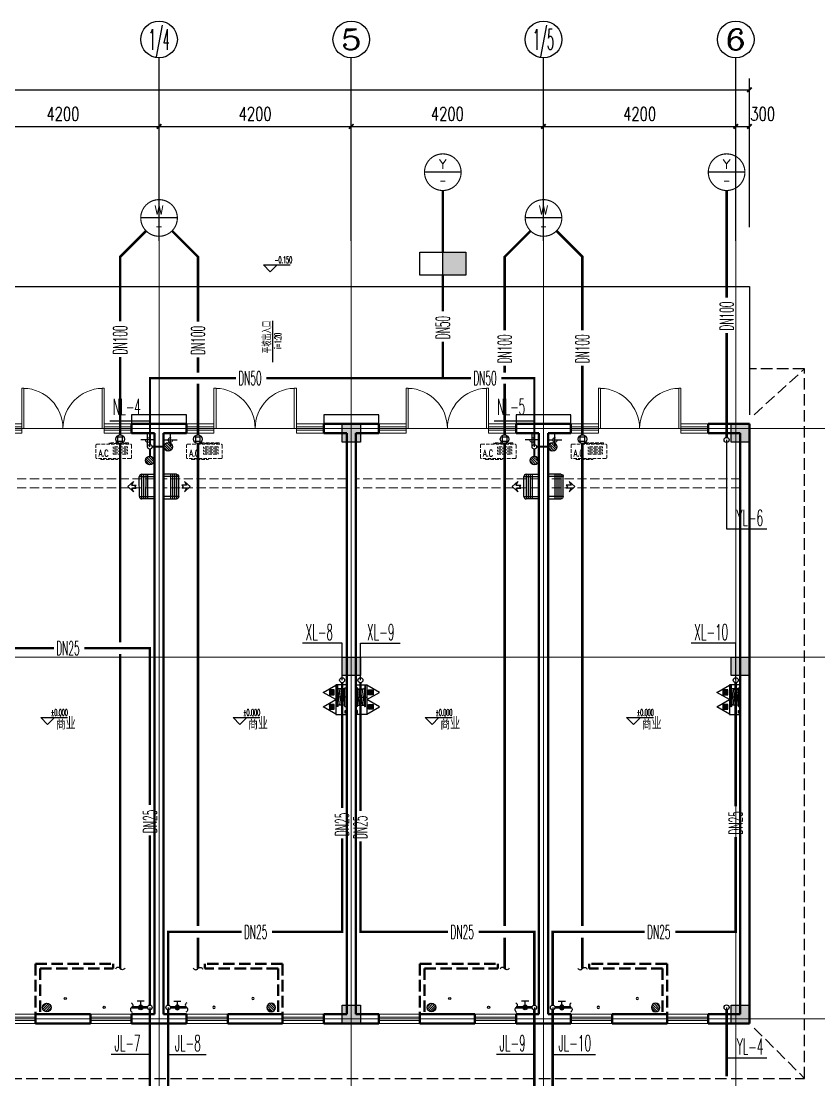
# Model space of a CAD drawing. Extents: x 1725261 to 1937680, y 860327 to 1571294.
# Drawn here: x 1834060 to 1851487, y 1143204 to 1166337 of the extents above; entities that cross this region are included whole.
import ezdxf
from ezdxf.enums import TextEntityAlignment as Align

# ---------------------------------------------------------------- set-up
doc = ezdxf.new("R2010")
doc.units = 0
doc.header["$LTSCALE"] = 1000
doc.header["$MEASUREMENT"] = 0
for name, pattern in [('__DASH', [0.35, 0.25, -0.1]), ('ACAD_ISO10W100', [18.5, 12, -3, 0.5, -3]), ('DASH', [0.35, 0.25, -0.1]), ('DOTE', [2.42, 2, -0.2, 0.02, -0.2])]:
    doc.linetypes.add(name, pattern=pattern)
for name, color, linetype in [('00-300mm尺寸保温石材一体板外包', 44, 'Continuous'), ('A-AC', 8, 'Continuous'), ('A-EQPM-MECH', 191, 'Continuous'), ('AXIS', 3, 'Continuous'), ('AXIS_TEXT', 4, 'Continuous'), ('C-AXIS(轴号)', 3, 'Continuous'), ('C-AXIS-T(字)', 7, 'Continuous'), ('DIM_ELEV', 3, 'Continuous'), ('DIM_SYMB', 3, 'Continuous'), ('DIM_不分区消火栓', 3, 'Continuous'), ('DIM_不分区给水', 3, 'Continuous'), ('DIM_凝结', 3, 'Continuous'), ('DIM_雨水', 3, 'Continuous'), ('EQUIP_不分区给水', 7, 'Continuous'), ('EQUIP_地漏', 7, 'Continuous'), ('EQUIP_污水', 7, 'Continuous'), ('EQUIP_消防', 7, 'Continuous'), ('EQUIP_灭火器', 7, 'Continuous'), ('PIPE-不分区给水', 3, 'J'), ('PIPE-凝结', 150, 'N'), ('PIPE-污水', 2, 'W'), ('PIPE-雨水', 4, 'Y'), ('PUB_TEXT', 4, 'Continuous'), ('S-COLU-HATCH', 30, 'Continuous'), ('S-COLU-LINE1', 6, 'Continuous'), ('TEXT_不分区给水', 7, 'Continuous'), ('TEXT_凝结', 7, 'Continuous'), ('TEXT_污水', 7, 'Continuous'), ('TEXT_雨水', 4, 'Continuous'), ('TWT_雨水口', 4, 'Continuous'), ('VALVE_不分区给水', 7, 'Continuous'), ('VPIPE-不分区消火栓', 1, 'X'), ('VPIPE-不分区给水', 3, 'J'), ('VPIPE-凝结', 150, 'N'), ('VPIPE-雨水', 4, 'Y'), ('卫生间', 6, 'Continuous'), ('机电标识类', 1, 'Continuous')]:
    doc.layers.add(name, color=color, linetype=linetype)
for name, color, linetype, lineweight in [('DOTE', 19, 'DOTE', 9), ('WALL', 9, 'Continuous', 40), ('WINDOW', 8, 'Continuous', 15), ('ZC', 6, 'Continuous', 40), ('平面-看线', 45, 'Continuous', 15), ('平面-空调预留孔', 8, 'Continuous', 15), ('空调', 8, 'Continuous', 13)]:
    doc.layers.add(name, color=color, linetype=linetype, lineweight=lineweight)
doc.styles.add('_TCH_AXIS', font='COMPLEX', dxfattribs={"bigfont": 'GBCBIG'})
doc.styles.add('_TCH_DIM', font='SIMPLEX.shx', dxfattribs={"width": 0.6, "oblique": 10, "bigfont": 'hztxt.shx'})
doc.styles.add('_TCH_DIM_T3', font='SIMPLEX', dxfattribs={"width": 0.705882, "bigfont": 'GBCBIG'})
doc.styles.add('_TWT_CIRCLE', font='COMPLEX', dxfattribs={"width": 1.1, "height": 3.5, "bigfont": 'HZTXT'})
doc.styles.add('_TWT_PIPEDN', font='SIMPLEX.shx', dxfattribs={"width": 0.6, "oblique": 10, "height": 3, "bigfont": 'HZTXT.shx'})
doc.styles.add('_TWT_SERIAL', font='simplex.shx', dxfattribs={"width": 0.6, "oblique": 10, "height": 3.5, "bigfont": 'aadri.shx'})
doc.styles.add('COMPLEX', font='COMPLEX')
doc.styles.get("Standard").update_dxf_attribs({"font": 'gbenor.shx', "bigfont": 'gbcbig.shx'})
doc.linetypes.add('J', pattern='A,3,-0.2,["J",Standard,S=0.25,R=0,X=-0.1,Y=-0.115],-0.2', length=3.4)
doc.linetypes.add('N', pattern='A,3,-0.2,["N",Standard,S=0.25,R=0,X=-0.1,Y=-0.115],-0.2', length=3.4)
doc.linetypes.add('W', pattern='A,3,-0.2,["W",Standard,S=0.25,R=0,X=-0.1,Y=-0.115],-0.2', length=3.4)
doc.linetypes.add('X', pattern='A,3,-0.2,["X",Standard,S=0.25,R=0,X=-0.1,Y=-0.115],-0.25', length=3.45)
doc.linetypes.add('Y', pattern='A,2,-0.2,["Y",Standard,S=0.4,R=0,X=-0.1,Y=-0.115],-0.35', length=2.55)
doc.dimstyles.new('_TCH_ARCH&&100', dxfattribs={"dimtxt": 297.5, "dimasz": 100, "dimexe": 250, "dimexo": 300, "dimgap": 126.25, "dimtad": 1, "dimdec": 0, "dimzin": 0, "dimdsep": 46, "dimtxsty": '_TCH_DIM_T3', "dimblk": 'ARCHTICK', "dimcen": 0.09, "dimclrt": 7, "dimazin": 2, "dimtfac": 1, "dimtdec": 0, "dimtix": 1, "dimtmove": 2, "dimatfit": 3, "dimfxl": 0, "dimtolj": 1, "dimtzin": 0, "dimarcsym": 0})

# ---------------------------------------------------------------- blocks, each defined once
blk = doc.blocks.new('A$C4674339A')
for p, q in [((650, 0), (0, 0)), ((0, 0), (0, -240)), ((64, -38), (64, 0)), ((270, 0), (270, -240)), ((473, -38), (473, 0)), ((560, -37), (560, 0)), ((618, 0), (618, -37)), ((650, -240), (650, 0)), ((6, -185), (0, -185)), ((0, -185), (0, -220)), ((0, -220), (6, -220)), ((6, -220), (6, -185)), ((10, -191), (6, -191)), ((6, -191), (6, -215)), ((6, -215), (10, -215)), ((10, -215), (10, -191)), ((10, -204), (10, -202)), ((10, -202), (479, -202)), ((479, -204), (10, -204)), ((472, -38), (64, -38)), ((68, -191), (68, -201)), ((92, -191), (68, -191)), ((92, -38), (92, -191)), ((449, -114), (92, -66)), ((449, -153), (92, -105)), ((449, -191), (92, -142)), ((92, -191), (449, -191)), ((449, -81), (133, -38)), ((449, -38), (449, -191)), ((449, -191), (473, -191)), ((473, -191), (473, -201)), ((479, -202), (479, -204)), ((618, -37), (560, -37)), ((0, -240), (650, -240))]:
    blk.add_line(p, q)
blk = doc.blocks.new('A$C0D704E5B')
at = {"layer": 'EQUIP_消防', "xscale": -1, "rotation": 90}
blk.add_blockref('A$C4674339A', (0, 0), dxfattribs=at)
blk = doc.blocks.new('jhyrhjytrht')
at = {"layer": '00-300mm尺寸保温石材一体板外包', "color": 0, "ltscale": 3}
blk.add_lwpolyline([(265849, -63775), (264649, -63775), (264649, -63975), (265849, -63975)], close=True, dxfattribs=at)
blk = doc.blocks.new('QER5Y5WE3')
for p, q in [((-194, 188), (-1, 388)), ((72, 389), (-156, 153)), ((292, -73), (-90, 296)), ((321, -43), (-61, 326)), ((360, -17), (-29, 359)), ((389, 14), (0, 389)), ((72, 389), (387, 86)), ((236, 408), (404, 419)), ((326, 383), (236, 408)), ((326, 383), (253, 308)), ((297, 307), (253, 308)), ((299, 264), (297, 307)), ((372, 340), (299, 264)), ((399, 251), (372, 340)), ((399, 251), (404, 419)), ((194, -188), (-194, 188)), ((387, 86), (159, -151)), ((388, 13), (194, -188))]:
    blk.add_line(p, q)
for centre, start, end in [((36, 352), 46.0154, 136.0154), ((351, 49), 316.0154, 46.0154)]:
    blk.add_arc(centre, 51.3, start, end)
blk = doc.blocks.new('GSDFD')
at = {"layer": '机电标识类', "color": 250, "linetype": 'DASH', "ltscale": 400}
for p, q in [((14683876, 6457939), (14683876, 6458239)), ((14683726, 6458089), (14684026, 6458089))]:
    blk.add_line(p, q, dxfattribs=at)
at = {"layer": '空调', "color": 1, "linetype": 'DASH'}
blk.add_circle((14683876, 6458089), 50, dxfattribs=at)
blk = doc.blocks.new('gsergvr')
at = {"layer": '平面-空调预留孔', "linetype": 'DASH', "ltscale": 0.3}
for p, q in [((34075, 17176), (34075, 17166)), ((34085, 17156), (34438, 17156)), ((34448, 17166), (34448, 17176))]:
    blk.add_line(p, q, dxfattribs=at)
blk.add_lwpolyline([(34729, 17176), (33989, 17176, -0.414214), (33969, 17196), (33969, 17466, -0.414214), (33989, 17486), (34729, 17486, -0.414214), (34749, 17466), (34749, 17196, -0.414214)], format="xyb", close=True, dxfattribs=at)
for points in [[(34679, 17515), (34260, 17515), (34260, 17500), (34679, 17500)], [(34658, 17428), (34343, 17428), (34343, 17399), (34658, 17399)], [(34658, 17362), (34343, 17362), (34343, 17333), (34658, 17333)], [(34658, 17296), (34343, 17296), (34343, 17267), (34658, 17267)]]:
    blk.add_lwpolyline(points, close=True, dxfattribs=at)
for centre, start, end in [((34085, 17166), 180, 270), ((34438, 17166), 270, 0)]:
    blk.add_arc(centre, 10, start, end, dxfattribs=at)
at = {"layer": '平面-空调预留孔', "linetype": 'DASH', "ltscale": 0.3, "style": '_TCH_DIM', "width": 0.705882}
blk.add_text('A.C', height=146.9, dxfattribs=at).set_placement((34028, 17216))
blk = doc.blocks.new('1241241')
at = {"layer": 'WALL', "color": 251, "linetype": '__DASH'}
for p, q in [((1100, 2600), (0, 2600)), ((0, 2500), (0, 2600)), ((1100, 2600), (1100, 900)), ((1000, 2500), (0, 2500)), ((1000, 2500), (1000, 900)), ((1100, 900), (1000, 900))]:
    blk.add_line(p, q, dxfattribs=at)
blk = doc.blocks.new('1243123421321')
at = {"layer": 'S-COLU-HATCH'}
h = blk.add_hatch(color=8, dxfattribs=at)
h.dxf.hatch_style = 1
h.paths.add_polyline_path([(-8900, 13100), (-8500, 13100), (-8500, 12700), (-8900, 12700)])
h = blk.add_hatch(color=8, dxfattribs=at)
h.dxf.hatch_style = 1
h.paths.add_polyline_path([(-400, 13100), (0, 13100), (0, 12700), (-400, 12700)])
h = blk.add_hatch(color=8, dxfattribs=at)
h.dxf.hatch_style = 1
h.paths.add_polyline_path([(-8900, 8000), (-8500, 8000), (-8500, 7600), (-8900, 7600)])
h = blk.add_hatch(color=8, dxfattribs=at)
h.dxf.hatch_style = 1
h.paths.add_polyline_path([(-400, 8000), (0, 8000), (0, 7600), (-400, 7600)])
h = blk.add_hatch(color=8, dxfattribs=at)
h.dxf.hatch_style = 1
h.paths.add_polyline_path([(-8900, 400), (-8500, 400), (-8500, 0), (-8900, 0)])
h = blk.add_hatch(color=8, dxfattribs=at)
h.dxf.hatch_style = 1
h.paths.add_polyline_path([(-400, 400), (0, 400), (0, 0), (-400, 0)])
at = {"layer": 'S-COLU-LINE1', "color": 8}
for points in [[(-8900, 13100), (-8500, 13100), (-8500, 12700), (-8900, 12700)], [(-400, 13100), (0, 13100), (0, 12700), (-400, 12700)], [(-8900, 8000), (-8500, 8000), (-8500, 7600), (-8900, 7600)], [(-400, 8000), (0, 8000), (0, 7600), (-400, 7600)], [(-8900, 400), (-8500, 400), (-8500, 0), (-8900, 0)], [(-400, 400), (0, 400), (0, 0), (-400, 0)]]:
    blk.add_lwpolyline(points, close=True, dxfattribs=at)
blk = doc.blocks.new('_ArchTick')
at = {"color": 0, "linetype": 'ByBlock', "const_width": 0.4}
blk.add_lwpolyline([(-0.5, -0.5), (0.5, 0.5)], dxfattribs=at)
blk = doc.blocks.new('*D55')
at = {"layer": 'AXIS', "color": 0, "lineweight": -2}
for p, q in [((1807172, 1161837), (1807172, 1165087)), ((1849972, 1161837), (1849972, 1165087)), ((1807172, 1164837), (1849972, 1164837))]:
    blk.add_line(p, q, dxfattribs=at)
at = {"layer": 'Defpoints', "color": 0}
for p in [(1849972, 1164837), (1807172, 1161537), (1849972, 1161537)]:
    blk.add_point(p, dxfattribs=at)
at = {"layer": 'AXIS', "color": 0, "lineweight": -2, "xscale": 100, "yscale": 100, "zscale": 100, "rotation": 180}
blk.add_blockref('_ArchTick', (1807172, 1164837), dxfattribs=at)
at = {"layer": 'AXIS', "color": 0, "lineweight": -2, "xscale": 100, "yscale": 100, "zscale": 100}
blk.add_blockref('_ArchTick', (1849972, 1164837), dxfattribs=at)
at = {"layer": 'AXIS', "color": 7, "insert": (1828572, 1165112), "char_height": 297.5, "attachment_point": 5, "style": '_TCH_DIM_T3'}
blk.add_mtext('\\A1;42800', dxfattribs=at)
blk = doc.blocks.new('*D63')
at = {"layer": 'AXIS', "color": 0, "lineweight": -2}
for p, q in [((1832872, 1161837), (1832872, 1164287)), ((1837072, 1161837), (1837072, 1164287)), ((1832872, 1164037), (1837072, 1164037))]:
    blk.add_line(p, q, dxfattribs=at)
at = {"layer": 'Defpoints', "color": 0}
for p in [(1837072, 1164037), (1832872, 1161537), (1837072, 1161537)]:
    blk.add_point(p, dxfattribs=at)
at = {"layer": 'AXIS', "color": 0, "lineweight": -2, "xscale": 100, "yscale": 100, "zscale": 100, "rotation": 180}
blk.add_blockref('_ArchTick', (1832872, 1164037), dxfattribs=at)
at = {"layer": 'AXIS', "color": 0, "lineweight": -2, "xscale": 100, "yscale": 100, "zscale": 100}
blk.add_blockref('_ArchTick', (1837072, 1164037), dxfattribs=at)
at = {"layer": 'AXIS', "color": 7, "insert": (1834972, 1164312), "char_height": 297.5, "attachment_point": 5, "style": '_TCH_DIM_T3'}
blk.add_mtext('\\A1;4200', dxfattribs=at)
blk = doc.blocks.new('*D64')
at = {"layer": 'AXIS', "color": 0, "lineweight": -2}
for p, q in [((1837072, 1161837), (1837072, 1164287)), ((1841272, 1161837), (1841272, 1164287)), ((1837072, 1164037), (1841272, 1164037))]:
    blk.add_line(p, q, dxfattribs=at)
at = {"layer": 'Defpoints', "color": 0}
for p in [(1841272, 1164037), (1837072, 1161537), (1841272, 1161537)]:
    blk.add_point(p, dxfattribs=at)
at = {"layer": 'AXIS', "color": 0, "lineweight": -2, "xscale": 100, "yscale": 100, "zscale": 100, "rotation": 180}
blk.add_blockref('_ArchTick', (1837072, 1164037), dxfattribs=at)
at = {"layer": 'AXIS', "color": 0, "lineweight": -2, "xscale": 100, "yscale": 100, "zscale": 100}
blk.add_blockref('_ArchTick', (1841272, 1164037), dxfattribs=at)
at = {"layer": 'AXIS', "color": 7, "insert": (1839172, 1164312), "char_height": 297.5, "attachment_point": 5, "style": '_TCH_DIM_T3'}
blk.add_mtext('\\A1;4200', dxfattribs=at)
blk = doc.blocks.new('*D65')
at = {"layer": 'AXIS', "color": 0, "lineweight": -2}
for p, q in [((1841272, 1161837), (1841272, 1164287)), ((1845472, 1161837), (1845472, 1164287)), ((1841272, 1164037), (1845472, 1164037))]:
    blk.add_line(p, q, dxfattribs=at)
at = {"layer": 'Defpoints', "color": 0}
for p in [(1845472, 1164037), (1841272, 1161537), (1845472, 1161537)]:
    blk.add_point(p, dxfattribs=at)
at = {"layer": 'AXIS', "color": 0, "lineweight": -2, "xscale": 100, "yscale": 100, "zscale": 100, "rotation": 180}
blk.add_blockref('_ArchTick', (1841272, 1164037), dxfattribs=at)
at = {"layer": 'AXIS', "color": 0, "lineweight": -2, "xscale": 100, "yscale": 100, "zscale": 100}
blk.add_blockref('_ArchTick', (1845472, 1164037), dxfattribs=at)
at = {"layer": 'AXIS', "color": 7, "insert": (1843372, 1164312), "char_height": 297.5, "attachment_point": 5, "style": '_TCH_DIM_T3'}
blk.add_mtext('\\A1;4200', dxfattribs=at)
blk = doc.blocks.new('*D66')
at = {"layer": 'AXIS', "color": 0, "lineweight": -2}
for p, q in [((1845472, 1161837), (1845472, 1164287)), ((1849672, 1161837), (1849672, 1164287)), ((1845472, 1164037), (1849672, 1164037))]:
    blk.add_line(p, q, dxfattribs=at)
at = {"layer": 'Defpoints', "color": 0}
for p in [(1849672, 1164037), (1845472, 1161537), (1849672, 1161537)]:
    blk.add_point(p, dxfattribs=at)
at = {"layer": 'AXIS', "color": 0, "lineweight": -2, "xscale": 100, "yscale": 100, "zscale": 100, "rotation": 180}
blk.add_blockref('_ArchTick', (1845472, 1164037), dxfattribs=at)
at = {"layer": 'AXIS', "color": 0, "lineweight": -2, "xscale": 100, "yscale": 100, "zscale": 100}
blk.add_blockref('_ArchTick', (1849672, 1164037), dxfattribs=at)
at = {"layer": 'AXIS', "color": 7, "insert": (1847572, 1164312), "char_height": 297.5, "attachment_point": 5, "style": '_TCH_DIM_T3'}
blk.add_mtext('\\A1;4200', dxfattribs=at)
blk = doc.blocks.new('*D67')
at = {"layer": 'AXIS', "color": 0, "lineweight": -2}
for p, q in [((1849672, 1161837), (1849672, 1164287)), ((1849972, 1161837), (1849972, 1164287)), ((1849672, 1164037), (1849972, 1164037))]:
    blk.add_line(p, q, dxfattribs=at)
at = {"layer": 'Defpoints', "color": 0}
for p in [(1849972, 1164037), (1849672, 1161537), (1849972, 1161537)]:
    blk.add_point(p, dxfattribs=at)
at = {"layer": 'AXIS', "color": 0, "lineweight": -2, "xscale": 100, "yscale": 100, "zscale": 100, "rotation": 180}
blk.add_blockref('_ArchTick', (1849672, 1164037), dxfattribs=at)
at = {"layer": 'AXIS', "color": 0, "lineweight": -2, "xscale": 100, "yscale": 100, "zscale": 100}
blk.add_blockref('_ArchTick', (1849972, 1164037), dxfattribs=at)
at = {"layer": 'AXIS', "color": 7, "insert": (1850261, 1164312), "char_height": 297.5, "attachment_point": 5, "style": '_TCH_DIM_T3'}
blk.add_mtext('\\A1;300', dxfattribs=at)
blk = doc.blocks.new('$TwtSys$00000141')
for p, q in [((-94, 8), (-10, 92)), ((-94, 8), (-10, 92)), ((-87, -35), (35, 87)), ((-87, -35), (35, 87)), ((-66, -66), (66, 66)), ((-66, -66), (66, 66)), ((-32, -87), (88, 33)), ((-32, -87), (88, 33)), ((11, -92), (92, -11)), ((11, -92), (92, -11))]:
    blk.add_line(p, q)
blk.add_circle((0, 0), 94)
blk.add_circle((0, 0), 94)
blk = doc.blocks.new('$TwtSys$00000147')
blk.add_circle((0, 0, 0), 25)
blk = doc.blocks.new('$TwtSys$00000132')
at = {"elevation": 0}
blk.add_lwpolyline([(7, -101, -0.575183), (0, 0, 0.604745), (-11, 101, 16.924828)], format="xyb", dxfattribs=at)
blk = doc.blocks.new('$TwtSys$00000136')
at = {"elevation": 0}
blk.add_lwpolyline([(-51, 45), (51, 45), (51, -49), (-51, -49)], close=True, dxfattribs=at)
blk.add_circle((0, 0, 0), 93.8)
blk = doc.blocks.new('$VALVE$00000497')
for p, q in [((78, 138), (-78, 138)), ((0, 50), (0, 138))]:
    blk.add_line(p, q)
at = {"const_width": 49.6}
blk.add_lwpolyline([(25, 0, 1), (-25, 0, 1)], format="xyb", close=True, dxfattribs=at)
blk.add_circle((0, 0), 50)
blk = doc.blocks.new('$TwtSys$00000546')
h = blk.add_hatch()
h.set_pattern_fill('ANSI31', color=256, scale=200, style=0)
h.set_pattern_definition([(45, (-38543.802, -6670.83), (-17.67767, 17.67767), [])])
h.paths.add_polyline_path([(-65, 174), (65, 174), (65, 44), (-65, 44)])
for points in [[(0, 344), (-198, 0), (198, 0)], [(-65, 174), (65, 174), (65, 44), (-65, 44)]]:
    blk.add_lwpolyline(points, close=True)
blk = doc.blocks.new('$DorLib2D$00000002')
for p, q in [((-0.5, 0), (-0.5, 0.4875)), ((-0.475, 0.4875), (-0.5, 0.4875)), ((-0.475, 0), (-0.475, 0.4875)), ((0.475, 0), (0.475, 0.4875)), ((0.475, 0.4875), (0.5, 0.4875)), ((0.5, 0), (0.5, 0.4875)), ((-0.5, 0), (-0.475, 0)), ((0.5, 0), (0.475, 0))]:
    blk.add_line(p, q)
at = {"lineweight": 13}
for centre, start, end in [((-0.4875, 0), 0, 88.53072), ((0.4875, 0), 91.46928, 180)]:
    blk.add_arc(centre, 0.4875, start, end, dxfattribs=at)
blk = doc.blocks.new('$WINLIB2D$00000001')
at = {"color": 0}
for points in [[(-0.5, 0.5), (-0.5, -0.5)], [(-0.5, 0.5), (0.5, 0.5)], [(0.5, -0.5), (0.5, 0.5)], [(0.5, 0.167), (-0.5, 0.167)], [(0.5, -0.167), (-0.5, -0.167)], [(-0.5, -0.5), (0.5, -0.5)]]:
    blk.add_lwpolyline(points, dxfattribs=at)
blk = doc.blocks.new('_AXISO')
blk.add_circle((0, 0), 0.5)
at = {"layer": 'AXIS_TEXT', "style": 'COMPLEX', "width": 1.041667}
blk.add_attdef('A', text='', height=0.56, dxfattribs=at).set_placement((-0.25, -0.28), (0.25, -0.28), align=Align.FIT)
blk = doc.blocks.new('$TwtSys$00000424')
for p, q in [((-500, 250), (500, 250)), ((-500, -250), (-500, 250)), ((0, -250), (0, 250)), ((500, 250), (500, -250)), ((500, -250), (-500, -250))]:
    blk.add_line(p, q)
blk.add_solid([(0, 250), (500, 250), (0, -250), (500, -250)])

msp = doc.modelspace()

# ---------------------------------------------------------------- hatches: boundary and pattern name
at = {"layer": 'DIM_SYMB'}
msp.add_hatch(color=8, dxfattribs=at).paths.add_polyline_path([(1839556.9, 1159791.8), (1839556.9, 1159641.8), (1839536.9, 1159641.8)])
at = {"layer": 'PIPE-不分区给水'}
for points in [[(1836872.2, 1152636.9), (1836872.2, 1152664.4), (1836899.7, 1152664.4)], [(1836872.2, 1152636.9), (1836899.7, 1152636.9), (1836899.7, 1152664.4)], [(1837272.2, 1146436.9), (1837244.7, 1146436.9), (1837244.7, 1146464.4)], [(1837272.2, 1146436.9), (1837272.2, 1146464.4), (1837244.7, 1146464.4)], [(1845272.2, 1146436.9), (1845299.7, 1146436.9), (1845299.7, 1146464.4)], [(1845272.2, 1146436.9), (1845272.2, 1146464.4), (1845299.7, 1146464.4)], [(1845672.2, 1146436.9), (1845644.7, 1146436.9), (1845644.7, 1146464.4)], [(1845672.2, 1146436.9), (1845672.2, 1146464.4), (1845644.7, 1146464.4)], [(1841072.2, 1146436.9), (1841099.7, 1146436.9), (1841099.7, 1146409.4)], [(1841072.2, 1146436.9), (1841072.2, 1146409.4), (1841099.7, 1146409.4)], [(1841472.2, 1146436.9), (1841444.7, 1146436.9), (1841444.7, 1146409.4)], [(1841472.2, 1146436.9), (1841472.2, 1146409.4), (1841444.7, 1146409.4)], [(1849672.2, 1146436.9), (1849699.7, 1146436.9), (1849699.7, 1146409.4)], [(1849672.2, 1146436.9), (1849672.2, 1146409.4), (1849699.7, 1146409.4)]]:
    msp.add_hatch(color=256, dxfattribs=at).paths.add_polyline_path(points)
at = {"layer": 'PIPE-凝结'}
for points in [[(1836872.2, 1158536.9), (1836849.7, 1158536.9), (1836849.7, 1158559.4)], [(1836872.2, 1158536.9), (1836872.2, 1158559.4), (1836849.7, 1158559.4)], [(1845272.2, 1158536.9), (1845294.7, 1158536.9), (1845294.7, 1158559.4)], [(1845272.2, 1158536.9), (1845272.2, 1158559.4), (1845294.7, 1158559.4)]]:
    msp.add_hatch(color=256, dxfattribs=at).paths.add_polyline_path(points)
at = {"layer": 'PIPE-污水'}
for points in [[(1836222.5, 1161187), (1836203.1, 1161206.4), (1836195, 1161198.4)], [(1836222.5, 1161187), (1836195, 1161187), (1836195, 1161198.4)], [(1837922, 1161187.8), (1837941.4, 1161207.3), (1837949.5, 1161199.2)], [(1837922, 1161187.8), (1837949.5, 1161187.8), (1837949.5, 1161199.2)], [(1844622.5, 1161187), (1844603.1, 1161206.4), (1844595, 1161198.4)], [(1844622.5, 1161187), (1844595, 1161187), (1844595, 1161198.4)], [(1846322, 1161187.8), (1846341.4, 1161207.3), (1846349.5, 1161199.2)], [(1846322, 1161187.8), (1846349.5, 1161187.8), (1846349.5, 1161199.2)]]:
    msp.add_hatch(color=256, dxfattribs=at).paths.add_polyline_path(points)

# ---------------------------------------------------------------- linework, layer by layer
at = {"layer": '00-300mm尺寸保温石材一体板外包', "color": 8, "ltscale": 3, "const_width": 0.001}
for points in [[(1849072.2, 1144436.9), (1849072.2, 1144336.9), (1850072.2, 1144336.9), (1850072.2, 1157536.9), (1850072.2, 1157736.9), (1849072.2, 1157736.9), (1849072.2, 1157536.9)], [(1834372.2, 1144436.9), (1834372.2, 1144336.9), (1835572.2, 1144336.9), (1835572.2, 1144436.9)], [(1836472.2, 1144436.9), (1836472.2, 1144336.9), (1837672.2, 1144336.9), (1837672.2, 1144436.9)], [(1838572.2, 1144436.9), (1838572.2, 1144336.9), (1839772.2, 1144336.9), (1839772.2, 1144436.9)], [(1840672.2, 1144436.9), (1840672.2, 1144336.9), (1841872.2, 1144336.9), (1841872.2, 1144436.9)], [(1842772.2, 1144436.9), (1842772.2, 1144336.9), (1843972.2, 1144336.9), (1843972.2, 1144436.9)], [(1844872.2, 1144436.9), (1844872.2, 1144336.9), (1846072.2, 1144336.9), (1846072.2, 1144436.9)], [(1846972.2, 1144436.9), (1846972.2, 1144336.9), (1848172.2, 1144336.9), (1848172.2, 1144436.9)]]:
    msp.add_lwpolyline(points, dxfattribs=at)
at = {"layer": 'A-EQPM-MECH', "color": 8}
msp.add_lwpolyline([(1807372.2, 1152736.9), (1807372.2, 1155536.9), (1829572.2, 1155536.9), (1829572.2, 1160536.9), (1849972.2, 1160536.9), (1849972.2, 1157736.9)], dxfattribs=at)
at = {"layer": 'C-AXIS(轴号)'}
for p, q in [((1837072.2, 1161536.9), (1837072.2, 1165536.9)), ((1841272.2, 1161536.9), (1841272.2, 1165536.9)), ((1845472.2, 1161536.9), (1845472.2, 1165536.9)), ((1849672.2, 1161536.9), (1849672.2, 1165536.9))]:
    msp.add_line(p, q, dxfattribs=at)
at = {"layer": 'DIM_ELEV', "color": 8}
for p, q in [((1839502.6, 1160861.9), (1839352.6, 1161011.9)), ((1839352.6, 1161011.9), (1839937.2, 1161011.9)), ((1839502.6, 1160861.9), (1839652.6, 1161011.9)), ((1834638.5, 1150969.8), (1834488.5, 1151119.8)), ((1834488.5, 1151119.8), (1835073.1, 1151119.8)), ((1834638.5, 1150969.8), (1834788.5, 1151119.8)), ((1838838.5, 1150969.8), (1838688.5, 1151119.8)), ((1838688.5, 1151119.8), (1839273.1, 1151119.8)), ((1838838.5, 1150969.8), (1838988.5, 1151119.8)), ((1843038.5, 1150969.8), (1842888.5, 1151119.8)), ((1842888.5, 1151119.8), (1843473.1, 1151119.8)), ((1843038.5, 1150969.8), (1843188.5, 1151119.8)), ((1847438.5, 1150969.8), (1847288.5, 1151119.8)), ((1847288.5, 1151119.8), (1847873.1, 1151119.8)), ((1847438.5, 1150969.8), (1847588.5, 1151119.8))]:
    msp.add_line(p, q, dxfattribs=at)
at = {"layer": 'DIM_SYMB', "color": 8}
msp.add_lwpolyline([(1839556.9, 1158883.6), (1839556.9, 1159791.8)], dxfattribs=at)
at = {"layer": 'DIM_不分区消火栓'}
for p, q in [((1841072.2, 1152744.4), (1840204.6, 1152744.4)), ((1841072.2, 1151936.9), (1841072.2, 1152744.4)), ((1841472.2, 1151936.9), (1841472.2, 1152744.4)), ((1841472.2, 1152744.4), (1842339.9, 1152744.4)), ((1849672.2, 1152744.4), (1848697, 1152744.4)), ((1849672.2, 1151936.9), (1849672.2, 1152744.4))]:
    msp.add_line(p, q, dxfattribs=at)
at = {"layer": 'DIM_不分区给水'}
for p, q in [((1836872.2, 1144786.9), (1836872.2, 1143761)), ((1837272.2, 1144786.9), (1837272.2, 1143761)), ((1845272.2, 1144786.9), (1845272.2, 1143761)), ((1845672.2, 1144786.9), (1845672.2, 1143761)), ((1836872.2, 1143761), (1836029.6, 1143761)), ((1837272.2, 1143761), (1838101.1, 1143761)), ((1845272.2, 1143761), (1844442.8, 1143761)), ((1845672.2, 1143761), (1846607, 1143761))]:
    msp.add_line(p, q, dxfattribs=at)
at = {"layer": 'DIM_凝结'}
for p, q in [((1836872.2, 1157597.3), (1835994.2, 1157597.3)), ((1836872.2, 1157036.9), (1836872.2, 1157597.3)), ((1845272.2, 1157597.3), (1844391.1, 1157597.3)), ((1845272.2, 1157036.9), (1845272.2, 1157597.3))]:
    msp.add_line(p, q, dxfattribs=at)
at = {"layer": 'DIM_雨水'}
for p, q in [((1843672.2, 1163036.9), (1842872.2, 1163036.9)), ((1849872.2, 1163036.9), (1849072.2, 1163036.9)), ((1837472.2, 1162036.9), (1836672.2, 1162036.9)), ((1845872.2, 1162036.9), (1845072.2, 1162036.9)), ((1849472.2, 1157186.9), (1849472.2, 1155241.1)), ((1849472.2, 1155241.1), (1850348.1, 1155241.1)), ((1849472.2, 1144786.9), (1849472.2, 1143684.6)), ((1849472.2, 1143684.6), (1850348.1, 1143684.6))]:
    msp.add_line(p, q, dxfattribs=at)
at = {"layer": 'DIM_雨水', "const_width": 25}
for points in [[(1843672.2, 1163036.9, 1), (1842872.2, 1163036.9, 1)], [(1849872.2, 1163036.9, 1), (1849072.2, 1163036.9, 1)], [(1837472.2, 1162036.9, 1), (1836672.2, 1162036.9, 1)], [(1845872.2, 1162036.9, 1), (1845072.2, 1162036.9, 1)]]:
    msp.add_lwpolyline(points, format="xyb", close=True, dxfattribs=at)
at = {"layer": 'DOTE', "linetype": 'ACAD_ISO10W100', "ltscale": 100}
for p, q in [((1837072.2, 1161536.9), (1837072.2, 1142236.9)), ((1841272.2, 1161536.9), (1841272.2, 1142236.9)), ((1845472.2, 1161536.9), (1845472.2, 1142236.9)), ((1849672.2, 1161536.9), (1849672.2, 1142236.9)), ((1851972.2, 1157436.9), (1805372.2, 1157436.9)), ((1851972.2, 1152436.9), (1805372.2, 1152436.9)), ((1805372.2, 1144536.9), (1851972.2, 1144536.9))]:
    msp.add_line(p, q, dxfattribs=at)
at = {"layer": 'PIPE-不分区给水', "const_width": 55}
for points in [[(1834775.9, 1152636.9), (1832927.2, 1152636.9)], [(1836872.2, 1152636.9), (1835443.1, 1152636.9)], [(1836872.2, 1152636.9), (1836872.2, 1149211.5)], [(1841072.2, 1151881.9), (1841072.2, 1149146.5)], [(1841472.2, 1151881.9), (1841472.2, 1149081.5)], [(1849672.2, 1151881.9), (1849672.2, 1149179.2)], [(1836872.2, 1148544.4), (1836872.2, 1144836.9)], [(1849672.2, 1148512), (1849672.2, 1146436.9)], [(1841072.2, 1148479.3), (1841072.2, 1146436.9)], [(1841472.2, 1148414.3), (1841472.2, 1146436.9)], [(1837272.2, 1144836.9), (1837272.2, 1146436.9)], [(1838876.3, 1146436.9), (1837272.2, 1146436.9)], [(1841072.2, 1146436.9), (1839543.4, 1146436.9)], [(1841472.2, 1146436.9), (1843388.8, 1146436.9)], [(1844055.9, 1146436.9), (1845272.2, 1146436.9)], [(1845272.2, 1144836.9), (1845272.2, 1146436.9)], [(1845672.2, 1144836.9), (1845672.2, 1146436.9)], [(1847684.4, 1146436.9), (1845672.2, 1146436.9)], [(1849672.2, 1146436.9), (1848351.6, 1146436.9)], [(1836822.2, 1144786.9), (1836472.2, 1144786.9)], [(1836872.2, 1144736.9), (1836872.2, 1142436.9)], [(1837272.2, 1144736.9), (1837272.2, 1142936.9)], [(1837322.2, 1144786.9), (1837672.2, 1144786.9)], [(1845222.2, 1144786.9), (1844872.2, 1144786.9)], [(1845272.2, 1144736.9), (1845272.2, 1142936.9)], [(1845672.2, 1144736.9), (1845672.2, 1142436.9)], [(1845722.2, 1144786.9), (1846072.2, 1144786.9)]]:
    msp.add_lwpolyline(points, dxfattribs=at)
at = {"layer": 'PIPE-凝结', "const_width": 45}
for points in [[(1843272.2, 1159999), (1843272.2, 1160786.9)], [(1843272.2, 1158536.9), (1843272.2, 1159335)], [(1836872.2, 1157086.9), (1836872.2, 1158536.9)], [(1836872.2, 1158536.9), (1838752.3, 1158536.9)], [(1839416.3, 1158536.9), (1843272.2, 1158536.9)], [(1843272.2, 1158536.9), (1843887.3, 1158536.9)], [(1844551.3, 1158536.9), (1845272.2, 1158536.9)], [(1845272.2, 1157086.9), (1845272.2, 1158536.9)], [(1836872.2, 1156986.9), (1836872.2, 1156830.9)], [(1836922.2, 1157036.9), (1837178.2, 1157036.9)], [(1845272.2, 1156986.9), (1845272.2, 1156830.9)], [(1845322.2, 1157036.9), (1845578.2, 1157036.9)]]:
    msp.add_lwpolyline(points, dxfattribs=at)
at = {"layer": 'PIPE-污水', "const_width": 55}
for points in [[(1836789.6, 1161753.9), (1836222.5, 1161187)], [(1837355.5, 1161754.5), (1837922, 1161187.8)], [(1845189.6, 1161753.9), (1844622.5, 1161187)], [(1845755.5, 1161754.5), (1846322, 1161187.8)], [(1836222.5, 1159775.3), (1836222.5, 1161187)], [(1837922, 1159767.4), (1837922, 1161187.8)], [(1844622.5, 1159582.7), (1844622.5, 1161187)], [(1846322, 1159583.1), (1846322, 1161187.8)], [(1836222.5, 1157298.4), (1836222.5, 1159001.6)], [(1837922, 1158659.4), (1837922, 1158993.8)], [(1844622.5, 1158659.4), (1844622.5, 1158809)], [(1846322, 1157298.4), (1846322, 1158809.4)], [(1837922, 1157298.4), (1837922, 1158414.4)], [(1844622.5, 1157298.4), (1844622.5, 1158414.4)], [(1836222.5, 1152764.4), (1836222.5, 1157110.9)], [(1837922, 1146564.4), (1837922, 1157110.9)], [(1844622.5, 1146564.4), (1844622.5, 1157110.9)], [(1846322, 1146564.4), (1846322, 1157110.9)], [(1836222.5, 1145636.6), (1836222.5, 1152509.4)], [(1837922, 1145636.6), (1837922, 1146309.4)], [(1844622.5, 1145636.6), (1844622.5, 1146309.4)], [(1846322, 1145636.6), (1846322, 1146309.4)]]:
    msp.add_lwpolyline(points, dxfattribs=at)
at = {"layer": 'PIPE-雨水', "const_width": 55}
for points in [[(1843272.2, 1161286.9), (1843272.2, 1162636.9)], [(1849472.5, 1160298.7), (1849472.7, 1162636.9)], [(1849472.3, 1157241.9), (1849472.4, 1159525.1)], [(1849472.2, 1144731.9), (1849471.9, 1143278.6)]]:
    msp.add_lwpolyline(points, dxfattribs=at)
at = {"layer": 'VPIPE-不分区消火栓'}
for centre in [(1841072.2, 1151936.9), (1841472.2, 1151936.9), (1849672.2, 1151936.9)]:
    msp.add_circle(centre, 55, dxfattribs=at)
at = {"layer": 'VPIPE-不分区给水'}
for centre in [(1836872.2, 1144786.9), (1837272.2, 1144786.9), (1845272.2, 1144786.9), (1845672.2, 1144786.9)]:
    msp.add_circle(centre, 50, dxfattribs=at)
at = {"layer": 'VPIPE-凝结'}
for centre in [(1836872.2, 1157036.9), (1845272.2, 1157036.9)]:
    msp.add_circle(centre, 50, dxfattribs=at)
at = {"layer": 'VPIPE-雨水'}
for centre in [(1849472.2, 1157186.9), (1849472.2, 1144786.9)]:
    msp.add_circle(centre, 55, dxfattribs=at)
at = {"layer": 'WALL', "color": 8}
for p, q in [((1837072.2, 1157536.9), (1836472.2, 1157536.9)), ((1836472.2, 1157536.9), (1836472.2, 1157336.9)), ((1836472.2, 1157336.9), (1836972.2, 1157336.9)), ((1836972.2, 1144636.9), (1836972.2, 1157336.9)), ((1837672.2, 1157536.9), (1837072.2, 1157536.9)), ((1837172.2, 1144636.9), (1837172.2, 1157336.9)), ((1837172.2, 1157336.9), (1837672.2, 1157336.9)), ((1837672.2, 1157336.9), (1837672.2, 1157536.9)), ((1841272.2, 1157536.9), (1840672.2, 1157536.9)), ((1840672.2, 1157536.9), (1840672.2, 1157336.9)), ((1840672.2, 1157336.9), (1841172.2, 1157336.9)), ((1841172.2, 1144636.9), (1841172.2, 1157336.9)), ((1841872.2, 1157536.9), (1841272.2, 1157536.9)), ((1841372.2, 1144636.9), (1841372.2, 1157336.9)), ((1841372.2, 1157336.9), (1841872.2, 1157336.9)), ((1841872.2, 1157336.9), (1841872.2, 1157536.9)), ((1845472.2, 1157536.9), (1844872.2, 1157536.9)), ((1844872.2, 1157536.9), (1844872.2, 1157336.9)), ((1844872.2, 1157336.9), (1845372.2, 1157336.9)), ((1845372.2, 1144636.9), (1845372.2, 1157336.9)), ((1846072.2, 1157536.9), (1845472.2, 1157536.9)), ((1845572.2, 1144636.9), (1845572.2, 1157336.9)), ((1845572.2, 1157336.9), (1846072.2, 1157336.9)), ((1846072.2, 1157336.9), (1846072.2, 1157536.9)), ((1849972.2, 1157536.9), (1849072.2, 1157536.9)), ((1849072.2, 1157536.9), (1849072.2, 1157336.9)), ((1849072.2, 1157336.9), (1849772.2, 1157336.9)), ((1849772.2, 1144636.9), (1849772.2, 1157336.9)), ((1849972.2, 1144436.9), (1849972.2, 1157536.9)), ((1835572.2, 1144636.9), (1834372.2, 1144636.9)), ((1834372.2, 1144636.9), (1834372.2, 1144436.9)), ((1835572.2, 1144436.9), (1835572.2, 1144636.9)), ((1836972.2, 1144636.9), (1836472.2, 1144636.9)), ((1836472.2, 1144636.9), (1836472.2, 1144436.9)), ((1837672.2, 1144636.9), (1837172.2, 1144636.9)), ((1837672.2, 1144436.9), (1837672.2, 1144636.9)), ((1839772.2, 1144636.9), (1838572.2, 1144636.9)), ((1838572.2, 1144636.9), (1838572.2, 1144436.9)), ((1839772.2, 1144436.9), (1839772.2, 1144636.9)), ((1841172.2, 1144636.9), (1840672.2, 1144636.9)), ((1840672.2, 1144636.9), (1840672.2, 1144436.9)), ((1841872.2, 1144636.9), (1841372.2, 1144636.9)), ((1841872.2, 1144436.9), (1841872.2, 1144636.9)), ((1843972.2, 1144636.9), (1842772.2, 1144636.9)), ((1842772.2, 1144636.9), (1842772.2, 1144436.9)), ((1843972.2, 1144436.9), (1843972.2, 1144636.9)), ((1845372.2, 1144636.9), (1844872.2, 1144636.9)), ((1844872.2, 1144636.9), (1844872.2, 1144436.9)), ((1846072.2, 1144636.9), (1845572.2, 1144636.9)), ((1846072.2, 1144436.9), (1846072.2, 1144636.9)), ((1848172.2, 1144636.9), (1846972.2, 1144636.9)), ((1846972.2, 1144636.9), (1846972.2, 1144436.9)), ((1848172.2, 1144436.9), (1848172.2, 1144636.9)), ((1849772.2, 1144636.9), (1849072.2, 1144636.9)), ((1849072.2, 1144636.9), (1849072.2, 1144436.9)), ((1834372.2, 1144436.9), (1835572.2, 1144436.9)), ((1836472.2, 1144436.9), (1837072.2, 1144436.9)), ((1837072.2, 1144436.9), (1837672.2, 1144436.9)), ((1838572.2, 1144436.9), (1839772.2, 1144436.9)), ((1840672.2, 1144436.9), (1841272.2, 1144436.9)), ((1841272.2, 1144436.9), (1841872.2, 1144436.9)), ((1842772.2, 1144436.9), (1843972.2, 1144436.9)), ((1844872.2, 1144436.9), (1845472.2, 1144436.9)), ((1845472.2, 1144436.9), (1846072.2, 1144436.9)), ((1846972.2, 1144436.9), (1848172.2, 1144436.9)), ((1849072.2, 1144436.9), (1849972.2, 1144436.9))]:
    msp.add_line(p, q, dxfattribs=at)
at = {"layer": '卫生间', "color": 8, "linetype": 'DASH'}
for points in [[(1807372.2, 1153736.9), (1806172.2, 1153736.9), (1806172.2, 1143236.9), (1851172.2, 1143236.9), (1851172.2, 1158736.9), (1849972.2, 1158736.9)], [(1850072.2, 1157736.9), (1851172.2, 1158736.9)], [(1850072.2, 1144336.9), (1851172.2, 1143236.9)]]:
    msp.add_lwpolyline(points, dxfattribs=at)
at = {"layer": '平面-看线', "color": 8, "linetype": 'DASH', "ltscale": 0.8}
for points in [[(1836972.2, 1156337.4), (1832772.2, 1156337.4)], [(1841172.2, 1156337.4), (1837172.2, 1156337.4)], [(1845372.2, 1156337.4), (1841372.2, 1156337.4)], [(1849772.2, 1156337.4), (1845572.2, 1156337.4)], [(1836972.2, 1156137.4), (1832772.2, 1156137.4)], [(1841172.2, 1156137.4), (1837172.2, 1156137.4)], [(1845372.2, 1156137.4), (1841372.2, 1156137.4)], [(1849772.2, 1156137.4), (1845572.2, 1156137.4)]]:
    msp.add_lwpolyline(points, dxfattribs=at)

# ---------------------------------------------------------------- block references
at = {"color": 8, "xscale": -1}
for p in [(16520698.9, -5300903), (16529098.9, -5300903)]:
    msp.add_blockref('GSDFD', p, dxfattribs=at)
at = {"color": 8}
for p in [(-12846554.4, -5300903), (-12838154.4, -5300903)]:
    msp.add_blockref('GSDFD', p, dxfattribs=at)
at = {"color": 8, "rotation": 90}
for p in [(1836972.2, 1144636.9), (1845372.2, 1144636.9)]:
    msp.add_blockref('1241241', p, dxfattribs=at)
at = {"color": 8, "xscale": -1, "rotation": 269.9999999999409}
for p in [(1837172.2, 1144636.9), (1845572.2, 1144636.9)]:
    msp.add_blockref('1241241', p, dxfattribs=at)
at = {"layer": '00-300mm尺寸保温石材一体板外包', "color": 8}
for p in [(1571823.5, 1221512.1), (1576023.5, 1221512.1), (1580223.5, 1221512.1)]:
    msp.add_blockref('jhyrhjytrht', p, dxfattribs=at)
at = {"layer": 'A-AC', "color": 8, "linetype": 'ByBlock', "rotation": 133.9846063388433}
for p in [(1836972.2, 1156166.9), (1845372.2, 1156166.9)]:
    msp.add_blockref('QER5Y5WE3', p, dxfattribs=at)
at = {"layer": 'A-AC', "color": 8, "linetype": 'ByBlock', "xscale": -1, "rotation": 226.0153936611567}
for p in [(1837172.2, 1156166.9), (1845572.2, 1156166.9)]:
    msp.add_blockref('QER5Y5WE3', p, dxfattribs=at)
at = {"layer": 'C-AXIS(轴号)'}
ref = msp.add_blockref('_AXISO', (1837072.2, 1165936.9), dxfattribs=dict(at, xscale=800, yscale=800, zscale=800))
ref.add_attrib('A', '1/4', dxfattribs={"layer": 'C-AXIS-T(字)', "height": 452.55, "style": '_TCH_AXIS', "width": 0.396226}).set_placement((1836846, 1165710.6), (1837298.5, 1165710.6), align=Align.FIT)
ref = msp.add_blockref('_AXISO', (1841272.2, 1165936.9), dxfattribs=dict(at, xscale=800, yscale=800, zscale=800))
ref.add_attrib('A', '5', dxfattribs={"layer": 'C-AXIS-T(字)', "height": 452.5, "style": '_TCH_AXIS', "width": 1.5}).set_placement((1841046, 1165710.6), (1841498.5, 1165710.6), align=Align.FIT)
ref = msp.add_blockref('_AXISO', (1845472.2, 1165936.9), dxfattribs=dict(at, xscale=800, yscale=800, zscale=800))
ref.add_attrib('A', '1/5', dxfattribs={"layer": 'C-AXIS-T(字)', "height": 452.55, "style": '_TCH_AXIS', "width": 0.411765}).set_placement((1845246, 1165710.6), (1845698.5, 1165710.6), align=Align.FIT)
ref = msp.add_blockref('_AXISO', (1849672.2, 1165936.9), dxfattribs=dict(at, xscale=800, yscale=800, zscale=800))
ref.add_attrib('A', '6', dxfattribs={"layer": 'C-AXIS-T(字)', "height": 452.5, "style": '_TCH_AXIS', "width": 1.5}).set_placement((1849446, 1165710.6), (1849898.5, 1165710.6), align=Align.FIT)
at = {"layer": 'EQUIP_不分区给水', "rotation": 180}
for p in [(1836472.2, 1144786.9), (1844872.2, 1144786.9)]:
    msp.add_blockref('$TwtSys$00000132', p, dxfattribs=at)
at = {"layer": 'EQUIP_不分区给水', "yscale": -1, "rotation": 359.9999999999271}
for p in [(1837672.2, 1144786.9), (1846072.2, 1144786.9)]:
    msp.add_blockref('$TwtSys$00000132', p, dxfattribs=at)
at = {"layer": 'EQUIP_地漏', "rotation": 90}
for p in [(1837272.2, 1157036.9), (1845672.2, 1157036.9), (1836872.2, 1156736.9), (1845272.2, 1156736.9)]:
    msp.add_blockref('$TwtSys$00000141', p, dxfattribs=at)
at = {"layer": 'EQUIP_地漏'}
for p in [(1834622.2, 1144786.9), (1843022.2, 1144786.9)]:
    msp.add_blockref('$TwtSys$00000141', p, dxfattribs=at)
at = {"layer": 'EQUIP_地漏', "yscale": -1, "rotation": 180}
for p in [(1839522.2, 1144786.9), (1847922.2, 1144786.9)]:
    msp.add_blockref('$TwtSys$00000141', p, dxfattribs=at)
at = {"layer": 'EQUIP_污水'}
for name, p, rotation in [('$TwtSys$00000136', (1836222.5, 1157204.7), 270.0000000003037), ('$TwtSys$00000136', (1837922, 1157204.7), 270.0000000003037), ('$TwtSys$00000136', (1844622.5, 1157204.7), 270.0000000003037), ('$TwtSys$00000136', (1846322, 1157204.7), 270.0000000003037), ('$TwtSys$00000132', (1836222.5, 1145636.6), 90), ('$TwtSys$00000132', (1844622.5, 1145636.6), 90)]:
    msp.add_blockref(name, p, dxfattribs=dict(at, rotation=rotation))
at = {"layer": 'EQUIP_污水', "yscale": -1}
for name, p, rotation in [('$TwtSys$00000132', (1837922, 1145636.6), 89.9999999999564), ('$TwtSys$00000132', (1846322, 1145636.6), 89.9999999999564), ('$TwtSys$00000147', (1839122, 1144981.9), 180), ('$TwtSys$00000147', (1847522, 1144981.9), 180), ('$TwtSys$00000147', (1838271.6, 1144786.9), 180), ('$TwtSys$00000147', (1846671.6, 1144786.9), 180)]:
    msp.add_blockref(name, p, dxfattribs=dict(at, rotation=rotation))
at = {"layer": 'EQUIP_污水'}
for p in [(1835022.5, 1144981.9), (1843422.5, 1144981.9), (1835872.9, 1144786.9), (1844272.9, 1144786.9)]:
    msp.add_blockref('$TwtSys$00000147', p, dxfattribs=at)
at = {"layer": 'EQUIP_灭火器', "xscale": 0.8, "zscale": 0.8}
for p, yscale, rotation in [((1840932.2, 1151670.6), -0.8, 269.9999999999757), ((1841612.2, 1151670.6), 0.8, 270.0000000000243), ((1849532.2, 1151670.6), -0.8, 269.9999999999757), ((1840932.2, 1151353.2), -0.8, 269.9999999999757), ((1841612.2, 1151353.2), 0.8, 270.0000000000243), ((1849532.2, 1151353.2), -0.8, 269.9999999999757)]:
    msp.add_blockref('$TwtSys$00000546', p, dxfattribs=dict(at, yscale=yscale, rotation=rotation))
at = {"layer": 'S-COLU-LINE1', "color": 8}
msp.add_blockref('1243123421321', (1849972.2, 1144436.9), dxfattribs=at)
at = {"layer": 'TWT_雨水口'}
msp.add_blockref('$TwtSys$00000424', (1843272.2, 1161036.9), dxfattribs=at)
at = {"layer": 'VALVE_不分区给水', "xscale": -1, "yscale": -1, "rotation": 180}
for p in [(1836672.2, 1144786.9), (1845072.2, 1144786.9)]:
    msp.add_blockref('$VALVE$00000497', p, dxfattribs=at)
at = {"layer": 'VALVE_不分区给水', "xscale": -1, "rotation": 359.9999999999271}
for p in [(1837472.2, 1144786.9), (1845872.2, 1144786.9)]:
    msp.add_blockref('$VALVE$00000497', p, dxfattribs=at)
at = {"layer": 'WINDOW'}
for name, p, xscale, yscale, zscale in [('$DorLib2D$00000002', (1834972.2, 1157436.9), 1800, 1800, 1800), ('$DorLib2D$00000002', (1839172.2, 1157436.9), 1800, 1800, 1800), ('$DorLib2D$00000002', (1843372.2, 1157436.9), 1800, 1800, 1800), ('$DorLib2D$00000002', (1847572.2, 1157436.9), 1800, 1800, 1800), ('$WINLIB2D$00000001', (1833772.2, 1157436.9), 600, -200, 600), ('$WINLIB2D$00000001', (1836172.2, 1157436.9), 600, -200, 600), ('$WINLIB2D$00000001', (1837972.2, 1157436.9), 600, -200, 600), ('$WINLIB2D$00000001', (1840372.2, 1157436.9), 600, -200, 600), ('$WINLIB2D$00000001', (1842172.2, 1157436.9), 600, -200, 600), ('$WINLIB2D$00000001', (1844572.2, 1157436.9), 600, -200, 600), ('$WINLIB2D$00000001', (1846372.2, 1157436.9), 600, -200, 600), ('$WINLIB2D$00000001', (1848772.2, 1157436.9), 600, -200, 600), ('$WINLIB2D$00000001', (1833922.2, 1144536.9), 900, 200, 900), ('$WINLIB2D$00000001', (1836022.2, 1144536.9), 900, 200, 900), ('$WINLIB2D$00000001', (1838122.2, 1144536.9), 900, 200, 900), ('$WINLIB2D$00000001', (1840222.2, 1144536.9), 900, 200, 900), ('$WINLIB2D$00000001', (1842322.2, 1144536.9), 900, 200, 900), ('$WINLIB2D$00000001', (1844422.2, 1144536.9), 900, 200, 900), ('$WINLIB2D$00000001', (1846522.2, 1144536.9), 900, 200, 900), ('$WINLIB2D$00000001', (1848622.2, 1144536.9), 900, 200, 900)]:
    msp.add_blockref(name, p, dxfattribs=dict(at, xscale=xscale, yscale=yscale, zscale=zscale))
at = {"layer": 'ZC', "xscale": -1, "rotation": 359.9999999999038}
for p in [(1841172.2, 1151836.9), (1849772.2, 1151836.9)]:
    msp.add_blockref('A$C0D704E5B', p, dxfattribs=at)
at = {"layer": 'ZC'}
msp.add_blockref('A$C0D704E5B', (1841372.2, 1151836.9), dxfattribs=at)
at = {"layer": '平面-空调预留孔', "color": 8}
for p in [(1801723.7, 1139605.7), (1803703.7, 1139605.7), (1810123.7, 1139605.7), (1812103.7, 1139605.7)]:
    msp.add_blockref('gsergvr', p, dxfattribs=at)

# ---------------------------------------------------------------- texts
at = {"layer": 'DIM_ELEV', "color": 8, "style": '_TCH_DIM', "width": 0.423529}
for s, p in [('-0.150', (1839597.2, 1161046.9)), ('%%P0.000', (1834711.1, 1151154.8)), ('%%P0.000', (1838911.1, 1151154.8)), ('%%P0.000', (1843111.1, 1151154.8)), ('%%P0.000', (1847511.1, 1151154.8))]:
    msp.add_text(s, height=148.75, dxfattribs=at).set_placement(p)
at = {"layer": 'DIM_SYMB', "color": 8, "style": '_TCH_DIM'}
for s, height, width, p in [('平坡出入口', 175, 0.6, (1839526, 1159080.9)), ('i=1:20', 148.75, 0.423529, (1839740.6, 1159181.6))]:
    msp.add_text(s, height=height, rotation=90, dxfattribs=dict(at, width=width)).set_placement(p)
at = {"layer": 'DIM_不分区消火栓', "color": 7, "style": '_TWT_SERIAL', "width": 0.48}
for s, p in [('XL-8', (1840274.6, 1152814.4)), ('XL-9', (1841617, 1152814.4)), ('XL-10', (1848767, 1152814.4))]:
    msp.add_text(s, height=350, dxfattribs=at).set_placement(p)
at = {"layer": 'DIM_不分区给水', "color": 7, "style": '_TWT_SERIAL', "width": 0.48}
for s, p in [('JL-7', (1836099.6, 1143831)), ('JL-8', (1837416, 1143831)), ('JL-9', (1844512.8, 1143831)), ('JL-10', (1845796.9, 1143831))]:
    msp.add_text(s, height=350, dxfattribs=at).set_placement(p)
at = {"layer": 'DIM_凝结', "color": 7, "style": '_TWT_SERIAL', "width": 0.48}
for s, p in [('NL-4', (1836064.2, 1157737.3)), ('NL-5', (1844461.1, 1157737.3))]:
    msp.add_text(s, height=350, dxfattribs=at).set_placement(p)
at = {"layer": 'DIM_雨水', "color": 7, "style": '_TWT_CIRCLE'}
for s, height, p, p2 in [('Y', 203.9, (1843186.8, 1163111.7), (1843357.7, 1163111.7)), ('Y', 203.9, (1849386.8, 1163111.7), (1849557.7, 1163111.7)), ('W', 197, (1836969.1, 1162112.7), (1837175.4, 1162112.7)), ('W', 197, (1845369.1, 1162112.7), (1845575.4, 1162112.7))]:
    msp.add_text(s, height=height, dxfattribs=at).set_placement(p, p2, align=Align.FIT)
at = {"layer": 'DIM_雨水', "color": 7, "style": '_TWT_CIRCLE', "width": 0.777778}
for p, p2 in [((1843196.4, 1162755.6), (1843348.1, 1162755.6)), ((1849396.4, 1162755.6), (1849548.1, 1162755.6)), ((1836996.4, 1161755.6), (1837148.1, 1161755.6)), ((1845396.4, 1161755.6), (1845548.1, 1161755.6))]:
    msp.add_text('-', height=207, dxfattribs=at).set_placement(p, p2, align=Align.FIT)
at = {"layer": 'DIM_雨水', "color": 7, "style": '_TWT_SERIAL', "width": 0.48}
for s, p in [('YL-6', (1849686.9, 1155311.1)), ('YL-4', (1849694.1, 1143754.6))]:
    msp.add_text(s, height=350, dxfattribs=at).set_placement(p)
at = {"layer": 'PUB_TEXT', "color": 8}
for p in [(1834817.7, 1150858.2), (1839017.7, 1150858.2), (1843217.7, 1150858.2), (1847617.7, 1150858.2)]:
    msp.add_text('商业', height=270.07, dxfattribs=at).set_placement(p)
at = {"layer": 'TEXT_不分区给水', "style": '_TWT_PIPEDN', "width": 0.48}
for p in [(1834825.9, 1152486.9), (1838926.3, 1146286.9), (1843438.8, 1146286.9), (1847734.4, 1146286.9)]:
    msp.add_text('DN25', height=300, dxfattribs=at).set_placement(p)
for p in [(1837022.2, 1148594.4), (1841222.2, 1148529.3), (1849822.2, 1148562), (1841622.2, 1148464.3)]:
    msp.add_text('DN25', height=300, rotation=90, dxfattribs=at).set_placement(p)
at = {"layer": 'TEXT_凝结', "style": '_TWT_PIPEDN', "width": 0.48}
msp.add_text('DN50', height=300, rotation=90, dxfattribs=at).set_placement((1843422.2, 1159385))
for p in [(1838802.3, 1158386.9), (1843937.3, 1158386.9)]:
    msp.add_text('DN50', height=300, dxfattribs=at).set_placement(p)
at = {"layer": 'TEXT_污水', "style": '_TWT_PIPEDN', "width": 0.48}
for p in [(1836372.5, 1159051.6), (1838072, 1159043.8), (1844772.5, 1158859), (1846472, 1158859.4)]:
    msp.add_text('DN100', height=300, rotation=90, dxfattribs=at).set_placement(p)
at = {"layer": 'TEXT_雨水', "color": 0, "style": '_TWT_PIPEDN', "width": 0.48}
msp.add_text('DN100', height=300, rotation=89.99526, dxfattribs=at).set_placement((1849622.4, 1159575.1))

# ---------------------------------------------------------------- dimensions: what is measured, and where the dimension line sits
at = {"layer": 'AXIS'}
for p1, p2, distance, picture, middle in [((1807172.2, 1161536.9), (1849972.2, 1161536.9), 3300, '*D55', (1828572.2, 1165111.9)), ((1832872.2, 1161536.9), (1837072.2, 1161536.9), 2500, '*D63', (1834972.2, 1164311.9)), ((1837072.2, 1161536.9), (1841272.2, 1161536.9), 2500, '*D64', (1839172.2, 1164311.9)), ((1841272.2, 1161536.9), (1845472.2, 1161536.9), 2500, '*D65', (1843372.2, 1164311.9)), ((1845472.2, 1161536.9), (1849672.2, 1161536.9), 2500, '*D66', (1847572.2, 1164311.9))]:
    dim = msp.add_aligned_dim(p1=p1, p2=p2, distance=distance, dimstyle='_TCH_ARCH&&100', dxfattribs=at)
    dim.commit()
    dim.dimension.update_dxf_attribs({"geometry": picture, "text_midpoint": middle})
dim = msp.add_linear_dim(base=(1849972.2, 1164036.9), p1=(1849672.2, 1161536.9), p2=(1849972.2, 1161536.9), angle=0, dimstyle='_TCH_ARCH&&100', dxfattribs=at)
dim.commit()
dim.dimension.update_dxf_attribs({"geometry": '*D67', "text_midpoint": (1850261.2, 1164311.9), "dimtype": 129})

doc.saveas('drawing.dxf')
